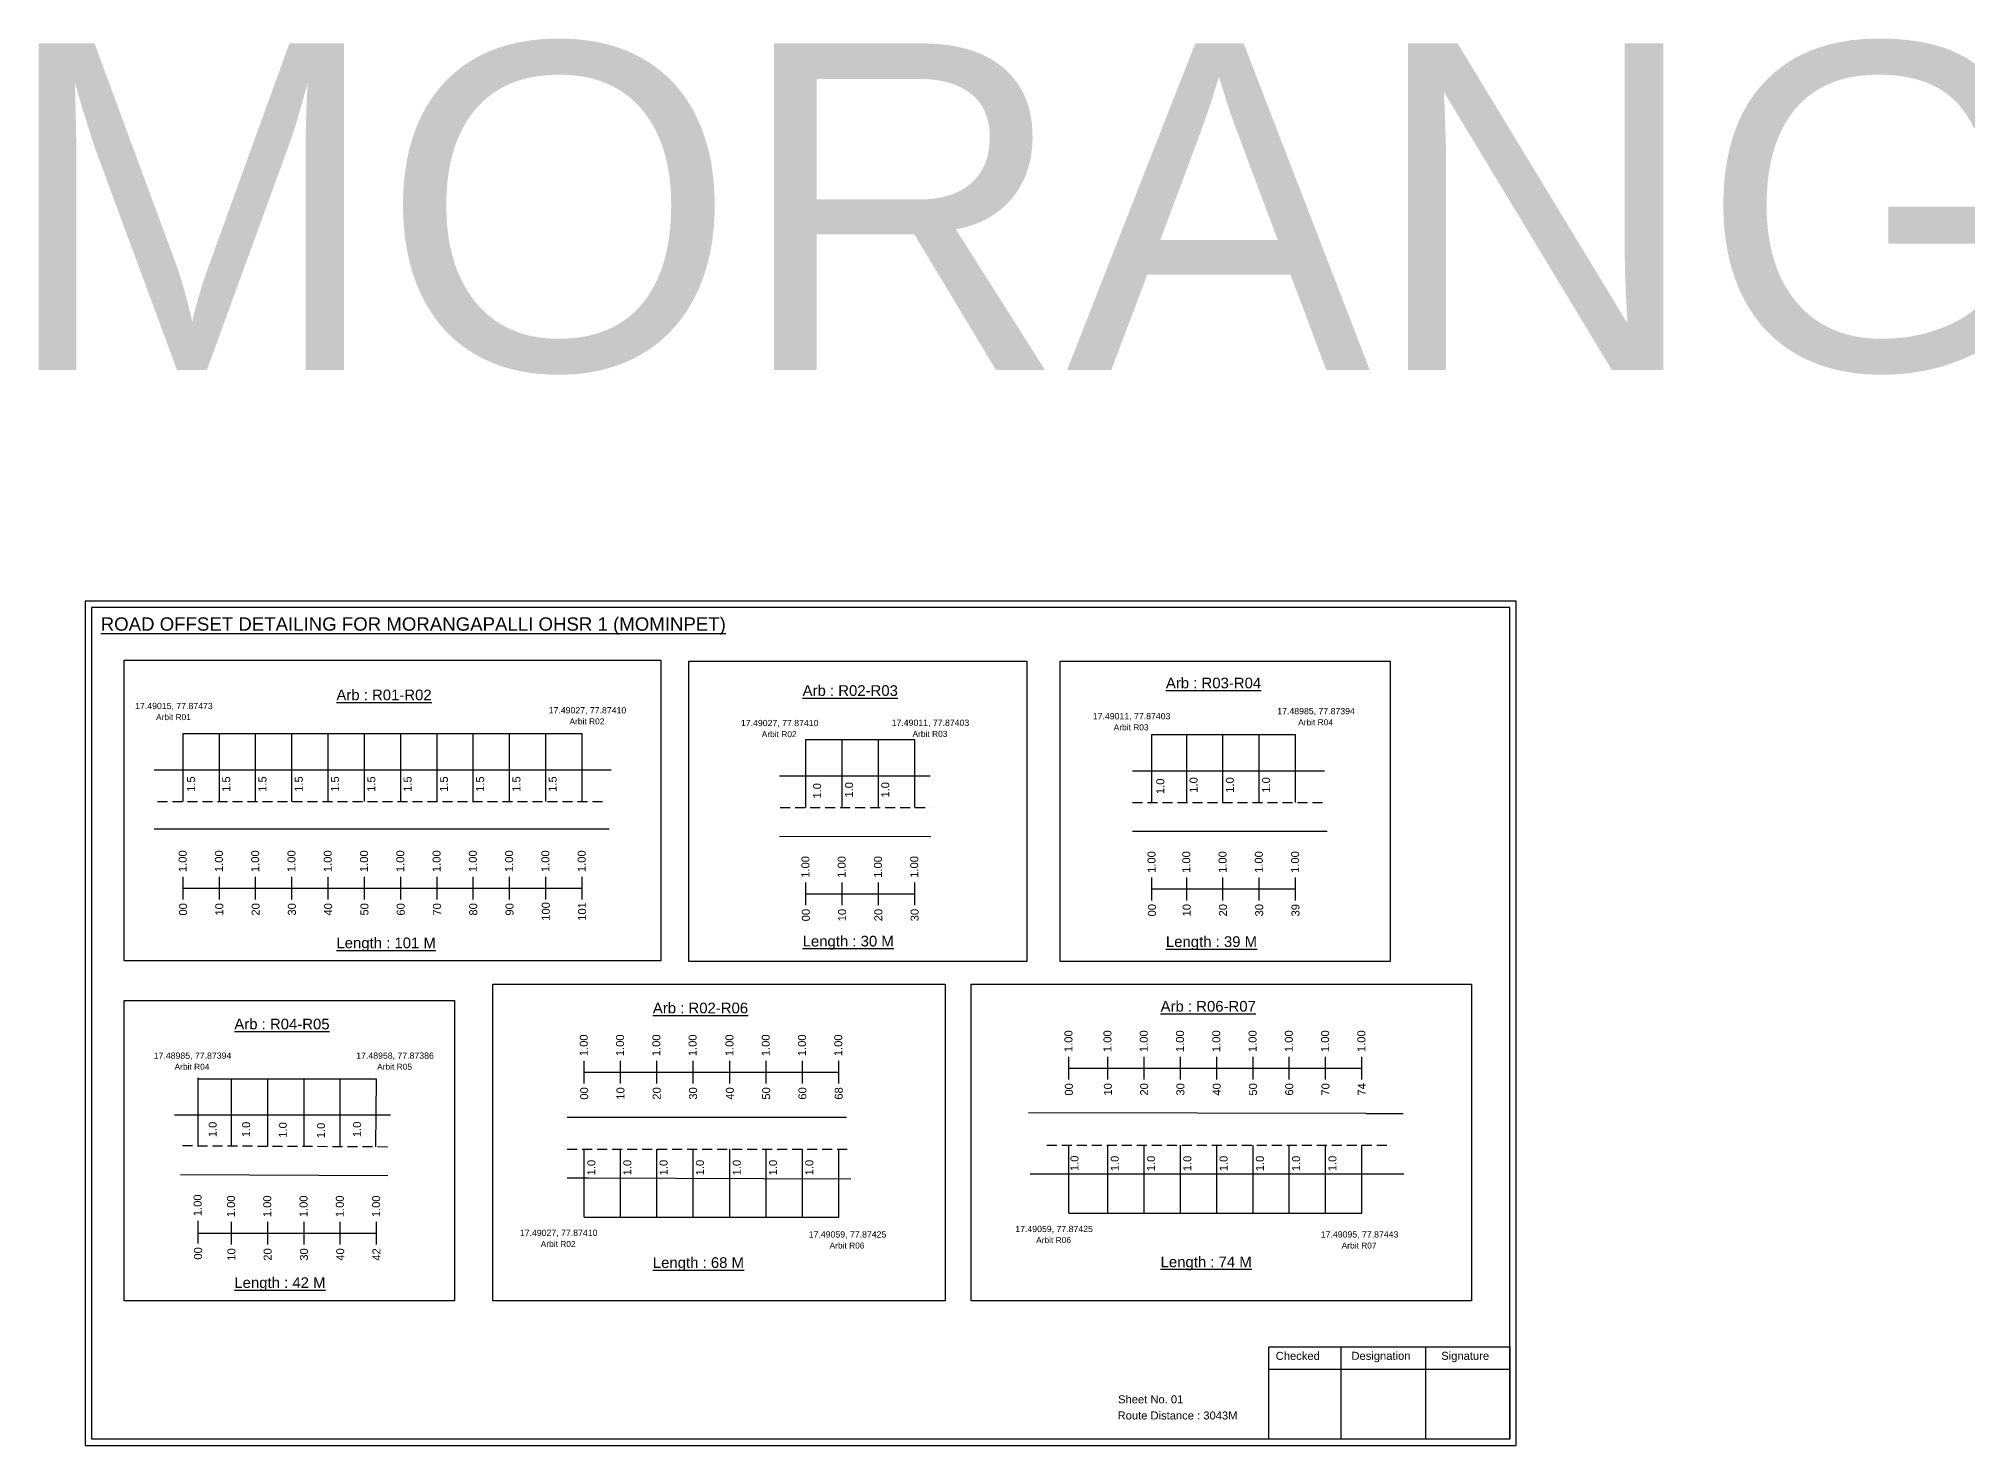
# Model space of a CAD drawing. Header units: inches. Extents: x 2380 to 8136, y 269 to 3641.
# Drawn here: x 2807 to 3530, y 1175 to 1703 of the extents above; entities that cross this region are included whole.
import ezdxf

# ---------------------------------------------------------------- set-up
doc = ezdxf.new("R2010")
doc.units = ezdxf.units.IN
doc.header["$MEASUREMENT"] = 0
doc.linetypes.add('DASHED2', pattern=[0.375, 0.25, -0.125])
doc.layers.add('PDF_Geometry', color=7, linetype='Continuous')
doc.layers.add('PDF_Text', color=5, linetype='Continuous')
doc.styles.add('PDF Arial', font='arial.ttf')
doc.styles.get("Standard").update_dxf_attribs({"font": 'arial.ttf'})

msp = doc.modelspace()

# ---------------------------------------------------------------- linework, layer by layer
at = {"color": 5}
for p, q in [((2861.29, 1442.27), (3010.89, 1442.27)), ((3094.77, 1440.12), (3135.57, 1440.12)), ((3224.53, 1441.95), (3278.36, 1441.95)), ((2866.9, 1312.81), (2933.82, 1312.81)), ((3011.67, 1260.83), (3107.09, 1260.84)), ((3193.39, 1262.37), (3303.21, 1262.37))]:
    msp.add_line(p, q, dxfattribs=at)
for p, q in [((2861.29, 1416.74), (2861.29, 1442.27)), ((2874.89, 1416.74), (2874.89, 1442.27)), ((2888.49, 1416.74), (2888.49, 1442.27)), ((2902.09, 1416.74), (2902.09, 1442.27)), ((2915.69, 1416.74), (2915.69, 1442.27)), ((2929.29, 1416.74), (2929.29, 1442.27)), ((2942.89, 1416.74), (2942.89, 1442.27)), ((2956.49, 1416.74), (2956.49, 1442.27)), ((2970.09, 1416.74), (2970.09, 1442.27)), ((2983.69, 1416.74), (2983.69, 1442.27)), ((2997.29, 1416.74), (2997.29, 1442.27)), ((3010.89, 1416.74), (3010.89, 1442.27)), ((3094.77, 1414.58), (3094.77, 1440.12)), ((3108.37, 1414.58), (3108.37, 1440.12)), ((3121.97, 1414.58), (3121.97, 1440.12)), ((3135.57, 1414.58), (3135.57, 1440.12)), ((3224.53, 1416.42), (3224.53, 1441.95)), ((3237.56, 1416.42), (3237.56, 1441.95)), ((3251.16, 1416.42), (3251.16, 1441.95)), ((3264.76, 1416.42), (3264.76, 1441.95)), ((3278.36, 1416.42), (3278.36, 1441.95)), ((2850.41, 1428.62), (3021.77, 1428.62)), ((3084.94, 1426.47), (3141.42, 1426.47)), ((3217.18, 1428.3), (3289.22, 1428.3)), ((3021.07, 1406.43), (2850.41, 1406.43)), ((3084.94, 1403.78), (3141.65, 1403.65)), ((3217.18, 1405.62), (3290.22, 1405.62)), ((2866.9, 1287.58), (2866.9, 1313.11)), ((2879.42, 1287.53), (2879.42, 1312.81)), ((2893.02, 1287.47), (2893.02, 1312.81)), ((2906.62, 1287.53), (2906.62, 1312.81)), ((2920.22, 1287.28), (2920.22, 1312.81)), ((2933.59, 1287.31), (2933.82, 1312.81)), ((2939.07, 1299.14), (2858.11, 1299.14)), ((3110.01, 1298.26), (3005.26, 1298.26)), ((3304.81, 1299.79), (3178.21, 1299.97)), ((3304.81, 1299.79), (3318.77, 1299.79)), ((3193.39, 1262.37), (3193.39, 1287.9)), ((3208.01, 1262.37), (3208.01, 1287.9)), ((3221.61, 1262.37), (3221.61, 1287.9)), ((3235.21, 1262.37), (3235.21, 1287.9)), ((3248.81, 1262.37), (3248.81, 1287.9)), ((3262.41, 1262.37), (3262.41, 1287.9)), ((3276.01, 1262.37), (3276.01, 1287.9)), ((3289.61, 1262.37), (3289.61, 1287.9)), ((3303.21, 1262.37), (3303.21, 1287.9)), ((3011.67, 1260.84), (3011.67, 1286.37)), ((3025.27, 1260.84), (3025.27, 1286.37)), ((3038.87, 1260.84), (3038.87, 1286.37)), ((3052.47, 1260.84), (3052.47, 1286.37)), ((3066.29, 1260.84), (3066.29, 1286.37)), ((3079.89, 1260.84), (3079.89, 1286.37)), ((3093.49, 1260.84), (3093.49, 1286.37)), ((3107.09, 1260.84), (3107.09, 1286.37)), ((2860.32, 1276.93), (2938.05, 1276.5)), ((3005.26, 1275.57), (3013.32, 1275.57)), ((3013.32, 1275.57), (3111.63, 1275.3)), ((3178.84, 1277.1), (3304.81, 1277.1)), ((3304.81, 1277.1), (3319.01, 1277.1))]:
    msp.add_line(p, q)
at = {"linetype": 'DASHED2', "ltscale": 15}
for p, q in [((2851.68, 1416.74), (3019.28, 1416.74)), ((3085.08, 1414.58), (3141.42, 1414.58)), ((3217.18, 1416.42), (3289.72, 1416.42)), ((2861.04, 1287.72), (2939.32, 1287.31)), ((3185.11, 1287.9), (3313.79, 1287.9)), ((3005.26, 1286.37), (3110.66, 1286.37))]:
    msp.add_line(p, q, dxfattribs=at)
at = {"color": 217, "true_color": 0x93278f}
for p, q in [((2861.29, 1380.04), (2861.29, 1388.6)), ((2874.89, 1380.04), (2874.89, 1388.6)), ((2888.49, 1380.04), (2888.49, 1388.6)), ((2902.09, 1380.04), (2902.09, 1388.6)), ((2915.69, 1380.04), (2915.69, 1388.6)), ((2929.29, 1380.04), (2929.29, 1388.6)), ((2942.89, 1380.04), (2942.89, 1388.6)), ((2956.49, 1380.04), (2956.49, 1388.6)), ((2970.09, 1380.04), (2970.09, 1388.6)), ((2983.69, 1380.04), (2983.69, 1388.6)), ((2997.29, 1380.04), (2997.29, 1388.6)), ((3010.89, 1380.04), (3010.89, 1388.6)), ((2861.29, 1384.31), (3010.89, 1384.34)), ((3094.77, 1377.88), (3094.77, 1386.44)), ((3094.77, 1382.15), (3135.57, 1382.16)), ((3108.37, 1377.88), (3108.37, 1386.44)), ((3121.97, 1377.88), (3121.97, 1386.44)), ((3135.57, 1377.88), (3135.57, 1386.44)), ((3224.53, 1379.72), (3224.53, 1388.28)), ((3224.53, 1383.99), (3278.36, 1384)), ((3237.56, 1379.72), (3237.56, 1388.28)), ((3251.16, 1379.72), (3251.16, 1388.28)), ((3264.76, 1379.72), (3264.76, 1388.28)), ((3278.36, 1379.72), (3278.36, 1388.28)), ((3011.67, 1310.98), (3011.67, 1319.54)), ((3025.27, 1310.98), (3025.27, 1319.54)), ((3038.87, 1310.98), (3038.87, 1319.54)), ((3052.47, 1310.98), (3052.47, 1319.54)), ((3066.29, 1310.98), (3066.29, 1319.54)), ((3079.89, 1310.98), (3079.89, 1319.54)), ((3093.49, 1310.98), (3093.49, 1319.54)), ((3107.09, 1310.98), (3107.09, 1319.54)), ((3193.39, 1312.51), (3193.39, 1321.07)), ((3193.39, 1316.79), (3303.21, 1316.79)), ((3208.01, 1312.51), (3208.01, 1321.07)), ((3221.61, 1312.51), (3221.61, 1321.07)), ((3235.21, 1312.51), (3235.21, 1321.07)), ((3248.81, 1312.51), (3248.81, 1321.07)), ((3262.41, 1312.51), (3262.41, 1321.07)), ((3276.01, 1312.51), (3276.01, 1321.07)), ((3289.61, 1312.51), (3289.61, 1321.07)), ((3303.21, 1312.51), (3303.21, 1321.07)), ((3011.67, 1315.25), (3107.09, 1315.31)), ((2866.9, 1250.96), (2866.9, 1259.52)), ((2879.42, 1250.58), (2879.42, 1259.13)), ((2893.02, 1250.58), (2893.02, 1259.13)), ((2906.62, 1250.58), (2906.62, 1259.13)), ((2920.22, 1250.58), (2920.22, 1259.13)), ((2933.82, 1250.58), (2933.82, 1259.13)), ((2866.9, 1254.85), (2933.82, 1254.86))]:
    msp.add_line(p, q, dxfattribs=at)
for points in [[(2839.19, 1469.76), (3040.43, 1469.76), (3040.43, 1357.08), (2839.19, 1357.08)], [(3050.91, 1469.44), (3177.66, 1469.44), (3177.66, 1356.76), (3050.91, 1356.76)], [(3190.07, 1469.44), (3313.87, 1469.44), (3313.87, 1356.76), (3190.07, 1356.76)], [(2977.4, 1348.31), (3147.02, 1348.31), (3147.02, 1229.49), (2977.4, 1229.49)], [(3156.79, 1348.31), (3344.35, 1348.31), (3344.35, 1229.49), (3156.79, 1229.49)], [(2839.19, 1342.17), (2963, 1342.17), (2963, 1229.49), (2839.19, 1229.49)]]:
    msp.add_lwpolyline(points, close=True)
at = {"layer": 'PDF_Geometry'}
for points in [[(2824.61, 1491.96), (2824.61, 1175.25), (3361.09, 1175.25), (3361.09, 1491.96)], [(2826.94, 1489.63), (2826.94, 1177.67), (3358.67, 1177.67), (3358.67, 1489.63)]]:
    msp.add_lwpolyline(points, close=True, dxfattribs=at)
at = {"layer": 'PDF_Geometry', "color": 242, "true_color": 0xcc1f26}
msp.add_lwpolyline([(3358.67, 1177.57), (3268.32, 1177.57), (3268.32, 1212.18), (3358.67, 1212.18)], close=True, dxfattribs=at)
for points in [[(3295.31, 1212.18), (3295.31, 1177.57)], [(3327.03, 1212.18), (3327.03, 1177.57)], [(3268.32, 1203.81), (3358.67, 1203.81)]]:
    msp.add_lwpolyline(points, dxfattribs=at)

# ---------------------------------------------------------------- texts
for s, height, p in [('MORANGAPALLI 1', 122.5352, (2793.06, 1578.64)), ('Sheet No. 01', 3, (3211.82, 1191.04)), ('Route Distance : 3043M', 3, (3211.64, 1184.99))]:
    msp.add_text(s, height=height).set_placement(p)
at = {"color": 242, "true_color": 0xcd2027}
for s, height, p in [('%%UROAD OFFSET DETAILING FOR MORANGAPALLI OHSR 1 (MOMINPET)', 5, (2830.39, 1480.88)), ('%%UArb : R03-R04', 4, (3229.76, 1459.25)), ('%%UArb : R01-R02', 4, (2918.77, 1454.77)), ('%%UArb : R02-R03', 4, (3093.56, 1456.42)), ('%%ULength : 101 M', 4, (2918.77, 1361.77)), ('%%ULength : 30 M', 4, (3093.56, 1362.42)), ('%%ULength : 39 M', 4, (3229.76, 1362.25)), ('%%UArb : R02-R06', 4, (3037.41, 1337.34)), ('%%UArb : R06-R07', 4, (3227.77, 1337.98)), ('%%UArb : R04-R05', 4, (2880.5, 1331.32)), ('%%ULength : 68 M', 4, (3037.41, 1241.84)), ('%%ULength : 74 M', 4, (3227.77, 1242.11)), ('%%ULength : 42 M', 4, (2880.5, 1234.32))]:
    msp.add_text(s, height=height, dxfattribs=at).set_placement(p)
at = {"color": 5}
for s, height, p in [('17.49015, 77.87473', 2.34, (2843.31, 1451.46)), ('Arbit R01', 2.246, (2851.13, 1447.33)), ('17.49027, 77.87410', 2.34, (2998.35, 1449.85)), ('Arbit R02', 2.246, (3006.17, 1445.73)), ('17.49027, 77.87410', 2.34, (3070.42, 1445.07)), ('17.49011, 77.87403', 2.34, (3126.94, 1445.18)), ('17.49011, 77.87403', 2.34, (3202.36, 1447.64)), ('17.48985, 77.87394', 2.34, (3271.52, 1449.54)), ('Arbit R04', 2.246, (3279.34, 1445.41)), ('Arbit R02', 2.246, (3078.24, 1440.94)), ('Arbit R03', 2.246, (3134.76, 1441.05)), ('Arbit R03', 2.246, (3210.18, 1443.52)), ('17.48985, 77.87394', 2.34, (2850.27, 1320.3)), ('Arbit R04', 2.246, (2858.09, 1316.18)), ('17.48958, 77.87386', 2.34, (2926.21, 1320.3)), ('Arbit R05', 2.246, (2934.03, 1316.18)), ('17.49027, 77.87410', 2.34, (2987.54, 1253.82)), ('Arbit R02', 2.246, (2995.36, 1249.7)), ('17.49059, 77.87425', 2.34, (3095.85, 1253.24)), ('Arbit R06', 2.246, (3103.67, 1249.12)), ('17.49059, 77.87425', 2.34, (3173.29, 1255.28)), ('Arbit R06', 2.246, (3181.11, 1251.15)), ('17.49095, 77.87443', 2.34, (3287.83, 1253.24)), ('Arbit R07', 2.246, (3295.65, 1249.12))]:
    msp.add_text(s, height=height, dxfattribs=at).set_placement(p)
for s, p in [('1.5', (2865.8, 1420.41)), ('1.5', (2878.95, 1420.41)), ('1.5', (2892.55, 1420.41)), ('1.5', (2906.15, 1420.41)), ('1.5', (2919.75, 1420.41)), ('1.5', (2933.35, 1420.41)), ('1.5', (2946.95, 1420.41)), ('1.5', (2960.55, 1420.41)), ('1.5', (2974.15, 1420.41)), ('1.5', (2987.75, 1420.41)), ('1.5', (3001.35, 1420.41)), ('1.0', (3229.16, 1419.59)), ('1.0', (3241.63, 1420.09)), ('1.0', (3255.23, 1420.09)), ('1.0', (3268.83, 1420.09)), ('1.0', (3100.49, 1417.89)), ('1.0', (3112.44, 1418.26)), ('1.0', (3126.04, 1418.26)), ('1.0', (2873.86, 1290.86)), ('1.0', (2886.43, 1290.86)), ('1.0', (2900.17, 1290.67)), ('1.0', (2914.48, 1290.48)), ('1.0', (2928, 1290.89)), ('1.0', (3015.85, 1276.57)), ('1.0', (3029.34, 1276.57)), ('1.0', (3042.94, 1276.57)), ('1.0', (3056.54, 1276.57)), ('1.0', (3070.36, 1276.57)), ('1.0', (3083.96, 1276.57)), ('1.0', (3097.56, 1276.57)), ('1.0', (3196.98, 1278.15)), ('1.0', (3212.08, 1278.1)), ('1.0', (3225.68, 1278.1)), ('1.0', (3239.28, 1278.1)), ('1.0', (3252.88, 1278.1)), ('1.0', (3266.48, 1278.1)), ('1.0', (3280.08, 1278.1)), ('1.0', (3293.68, 1278.1))]:
    msp.add_text(s, height=3, rotation=90).set_placement(p)
at = {"color": 217, "true_color": 0x93278f}
for s, p in [('1.00', (2862.61, 1390.33)), ('1.00', (2876.21, 1390.33)), ('1.00', (2889.81, 1390.33)), ('1.00', (2903.41, 1390.33)), ('1.00', (2917.01, 1390.33)), ('1.00', (2930.61, 1390.33)), ('1.00', (2944.21, 1390.33)), ('1.00', (2957.81, 1390.33)), ('1.00', (2971.41, 1390.33)), ('1.00', (2985.01, 1390.33)), ('1.00', (2998.61, 1390.33)), ('1.00', (3012.21, 1390.33)), ('1.00', (3096.1, 1388.18)), ('1.00', (3109.7, 1388.18)), ('1.00', (3123.3, 1388.18)), ('1.00', (3136.9, 1388.18)), ('1.00', (3225.86, 1390.01)), ('1.00', (3238.89, 1390.01)), ('1.00', (3252.49, 1390.01)), ('1.00', (3266.09, 1390.01)), ('1.00', (3279.69, 1390.01)), ('00', (2862.76, 1374.01)), ('10', (2876.36, 1374.01)), ('20', (2889.96, 1374.01)), ('30', (2903.56, 1374.01)), ('40', (2917.16, 1374.01)), ('50', (2930.76, 1374.01)), ('60', (2944.36, 1374.01)), ('70', (2957.96, 1374.01)), ('80', (2971.56, 1374.01)), ('90', (2985.16, 1374.01)), ('100', (2998.76, 1372.06)), ('101', (3012.36, 1372.06)), ('00', (3096.25, 1371.86)), ('10', (3109.85, 1371.86)), ('20', (3123.45, 1371.86)), ('30', (3137.05, 1371.86)), ('00', (3226.01, 1373.69)), ('10', (3239.04, 1373.69)), ('20', (3252.64, 1373.69)), ('30', (3266.24, 1373.69)), ('39', (3279.84, 1373.69)), ('1.00', (3194.71, 1322.81)), ('1.00', (3209.34, 1322.81)), ('1.00', (3222.94, 1322.81)), ('1.00', (3236.54, 1322.81)), ('1.00', (3250.14, 1322.81)), ('1.00', (3263.74, 1322.81)), ('1.00', (3277.34, 1322.81)), ('1.00', (3290.94, 1322.81)), ('1.00', (3304.54, 1322.81)), ('1.00', (3013, 1321.27)), ('1.00', (3026.6, 1321.27)), ('1.00', (3040.2, 1321.27)), ('1.00', (3053.8, 1321.27)), ('1.00', (3067.62, 1321.27)), ('1.00', (3081.22, 1321.27)), ('1.00', (3094.82, 1321.27)), ('1.00', (3108.42, 1321.27)), ('00', (3013.15, 1304.95)), ('10', (3026.75, 1304.95)), ('20', (3040.35, 1304.95)), ('30', (3053.95, 1304.95)), ('40', (3067.77, 1304.95)), ('50', (3081.37, 1304.95)), ('60', (3094.97, 1304.95)), ('68', (3108.57, 1304.95)), ('00', (3194.86, 1306.48)), ('10', (3209.49, 1306.48)), ('20', (3223.09, 1306.48)), ('30', (3236.69, 1306.48)), ('40', (3250.29, 1306.48)), ('50', (3263.89, 1306.48)), ('60', (3277.49, 1306.48)), ('70', (3291.09, 1306.48)), ('74', (3304.69, 1306.48)), ('1.00', (2868.22, 1261.26)), ('1.00', (2880.74, 1260.87)), ('1.00', (2894.34, 1260.87)), ('1.00', (2907.94, 1260.87)), ('1.00', (2921.54, 1260.87)), ('1.00', (2935.14, 1260.87)), ('00', (2868.37, 1244.94)), ('10', (2880.89, 1244.55)), ('20', (2894.49, 1244.55)), ('30', (2908.09, 1244.55)), ('40', (2921.69, 1244.55)), ('42', (2935.29, 1244.55))]:
    msp.add_text(s, height=3, rotation=90, dxfattribs=at).set_placement(p)
at = {"layer": 'PDF_Text', "color": 7, "attachment_point": 7, "style": 'PDF Arial'}
for s, insert, char_height in [('Checked', (3270.93, 1207.29), 3.001), ('Designation', (3299.31, 1206.46), 3.0006), ('Signature', (3332.99, 1206.46), 3.001)]:
    msp.add_mtext(s, dxfattribs=dict(at, insert=insert, char_height=char_height))

doc.saveas('drawing.dxf')
